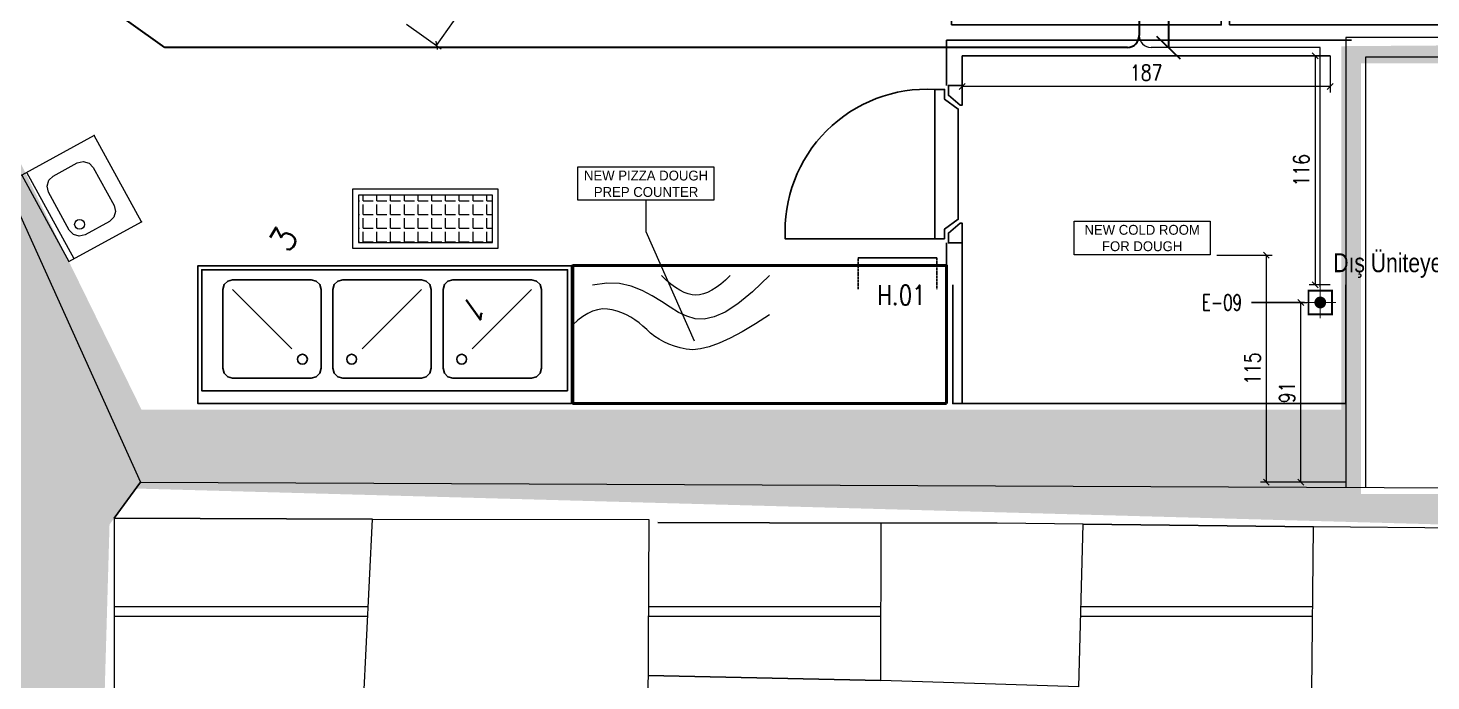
# Model space of a CAD drawing. Header units: millimetres. Extents: x 2562 to 7288, y 778 to 5635.
# Drawn here: x 6084 to 6797, y 2503 to 2834 of the extents above; entities that cross this region are included whole.
import ezdxf
from ezdxf.enums import TextEntityAlignment as Align

# ---------------------------------------------------------------- set-up
doc = ezdxf.new("R2010")
doc.units = ezdxf.units.MM
doc.linetypes.add('CONTINUA', pattern=[0])
doc.linetypes.add('DASHED', pattern=[0.75, 0.5, -0.25])
for name, color, linetype, lineweight in [('-DWG_ANA', 7, 'Continuous', 50), ('-DWG_DETAY1', 7, 'Continuous', 25), ('-DWG_DETAY2', 7, 'Continuous', 15), ('E-HAT', 6, 'Continuous', 20), ('E-HAT ÇOKLU', 1, 'Continuous', 30), ('E-yazı', 7, 'Continuous', 30), ('NO', 7, 'Continuous', 30), ('PLAN', 253, 'Continuous', 15), ('SHG-BAR+KITCHEN EQUIP', 52, 'Continuous', 18), ('SHG-TEXT', 7, 'Continuous', 9), ('TES_ELK', 230, 'Continuous', 25), ('x-ref_base plan 1$0$SHG-DETAIL LINE 0', 7, 'Continuous', 0), ('x-ref_base plan 1$0$SHG-WALL-HATCH', 252, 'Continuous', 5), ('x-ref_base plan 1$0$SHG-WALLS LOW LEVEL', 40, 'Continuous', 25), ('x-ref_base plan 1$0$SHG-WALLS-EXISTING', 214, 'Continuous', 18)]:
    doc.layers.add(name, color=color, linetype=linetype, lineweight=lineweight)
doc.layers.add('0-COTTURA', color=7, linetype='Continuous', lineweight=30, true_color=0xdfb520)
for name, color, linetype in [('204-2D', 7, 'CONTINUA'), ('BL-H', 210, 'Continuous'), ('elux3d-200-2d', 1, 'CONTINUA'), ('elux3d-204-2d', 7, 'CONTINUA'), ('elux3d-attr-2d', 7, 'CONTINUA')]:
    doc.layers.add(name, color=color, linetype=linetype)
doc.layers.add('elux3d-ins-3D', color=3, linetype='CONTINUA', plot=False)
doc.styles.add('KELEBEK', font='arial.ttf', dxfattribs={"height": 15})
doc.styles.add('ROMANS', font='romans.shx', dxfattribs={"width": 0.8})
doc.styles.add('ROMANSTW', font='Romanstw.shx', dxfattribs={"width": 0.8})
doc.styles.add('SHG_Text style', font='GOTHIC.TTF')
doc.styles.add('TESNO', font='romandtw.shx', dxfattribs={"height": 0.8})
doc.dimstyles.new('ÖLÇÜ-8', dxfattribs={"dimtxt": 8, "dimasz": 3, "dimexe": 3, "dimexo": 0, "dimgap": 3, "dimtad": 1, "dimdec": 0, "dimzin": 0, "dimdsep": 46, "dimtxsty": 'ROMANSTW', "dimblk1": 'OBLIQUE', "dimblk2": 'OBLIQUE', "dimsah": 1, "dimcen": 0.09, "dimclrt": 256, "dimadec": 0, "dimazin": 0, "dimtfac": 1, "dimtdec": 0, "dimtix": 1, "dimtmove": 0, "dimatfit": 0, "dimldrblk": 'OBLIQUE', "dimfxl": 1, "dimtolj": 1, "dimtzin": 0, "dimlwd": 9, "dimlwe": 9, "dimarcsym": 0})

# ---------------------------------------------------------------- blocks, each defined once
blk = doc.blocks.new('v-ek')
at = {"layer": 'TES_ELK', "linetype": 'Continuous', "const_width": 0.5}
for points in [[(0, 8), (0, -8)], [(-8, 0), (8, 0)]]:
    blk.add_lwpolyline(points, dxfattribs=at)
at = {"layer": 'TES_ELK', "linetype": 'Continuous', "const_width": 1}
blk.add_lwpolyline([(-6, 6), (6, 6), (6, -6), (-6, -6)], close=True, dxfattribs=at)
at = {"layer": 'TES_ELK', "linetype": 'Continuous', "const_width": 3}
blk.add_lwpolyline([(-1.5, 0, 1), (1.5, 0, 1)], format="xyb", close=True, dxfattribs=at)
blk = doc.blocks.new('T-1BR-PC1NH')
at = {"layer": 'TES_ELK', "linetype": 'Continuous', "lineweight": 15}
blk.add_lwpolyline([(45, -13), (45, -40)], dxfattribs=at)
at = {"layer": 'PLAN', "linetype": 'Continuous'}
blk.add_blockref('v-ek', (45, -5), dxfattribs=at)
at = {"layer": 'TES_ELK', "linetype": 'Continuous', "style": 'TESNO', "width": 0.7}
blk.add_attdef('ENO', text='', height=8, rotation=90, dxfattribs=at).set_placement((45, -55, 1), align=Align.MIDDLE)
blk = doc.blocks.new('_Oblique')
at = {"color": 0, "linetype": 'ByBlock', "lineweight": -2}
blk.add_line((-0.5, -0.5), (0.5, 0.5), dxfattribs=at)
blk = doc.blocks.new('*D131')
at = {"layer": 'PLAN', "color": 0, "linetype": 'Continuous', "lineweight": 9, "transparency": 16777216}
for p, q in [((-40134.93, -14003.41), (-40117.27, -14015.89)), ((-40194.99, -14120.68), (-40119.72, -14014.16)), ((-40210.21, -14109.93), (-40192.54, -14122.41))]:
    blk.add_line(p, q, dxfattribs=at)
at = {"layer": 'PLAN', "color": 0, "linetype": 'Continuous', "lineweight": 9, "transparency": 16777216, "xscale": 3, "yscale": 3, "zscale": 3}
for p, rotation in [((-40119.72, -14014.16), 54.75078728968332), ((-40194.99, -14120.68), 234.7507872896833)]:
    blk.add_blockref('_Oblique', p, dxfattribs=dict(at, rotation=rotation))
at = {"layer": 'PLAN', "linetype": 'Continuous', "transparency": 16777216, "insert": (-40163.07, -14063.38), "char_height": 8, "attachment_point": 5, "rotation": 54.75079, "style": 'ROMANSTW'}
blk.add_mtext('\\A1;130', dxfattribs=at)
blk = doc.blocks.new('*D140')
at = {"layer": 'PLAN', "color": 0, "linetype": 'Continuous', "lineweight": 9, "transparency": 16777216}
for p, q in [((-39780.58, -14251.34), (-39752.44, -14251.34)), ((-39755.44, -14342.68), (-39755.44, -14251.34)), ((-39732.58, -14342.68), (-39758.44, -14342.68))]:
    blk.add_line(p, q, dxfattribs=at)
at = {"layer": 'PLAN', "color": 0, "linetype": 'Continuous', "lineweight": 9, "transparency": 16777216, "xscale": 3, "yscale": 3, "zscale": 3}
for p, rotation in [((-39755.44, -14251.34), 90), ((-39755.44, -14342.68), 270)]:
    blk.add_blockref('_Oblique', p, dxfattribs=dict(at, rotation=rotation))
at = {"layer": 'PLAN', "linetype": 'Continuous', "transparency": 16777216, "insert": (-39762.44, -14297.01), "char_height": 8, "attachment_point": 5, "rotation": 90, "style": 'ROMANSTW'}
blk.add_mtext('\\A1;91', dxfattribs=at)
blk = doc.blocks.new('*D141')
at = {"layer": 'PLAN', "color": 0, "linetype": 'Continuous', "lineweight": 9, "transparency": 16777216}
for p, q in [((-39798.17, -14227.28), (-39769.99, -14227.28)), ((-39772.99, -14342.68), (-39772.99, -14227.28)), ((-39732.58, -14342.68), (-39775.99, -14342.68))]:
    blk.add_line(p, q, dxfattribs=at)
at = {"layer": 'PLAN', "color": 0, "linetype": 'Continuous', "lineweight": 9, "transparency": 16777216, "xscale": 3, "yscale": 3, "zscale": 3}
for p, rotation in [((-39772.99, -14227.28), 90), ((-39772.99, -14342.68), 270)]:
    blk.add_blockref('_Oblique', p, dxfattribs=dict(at, rotation=rotation))
at = {"layer": 'PLAN', "linetype": 'Continuous', "transparency": 16777216, "insert": (-39779.99, -14284.98), "char_height": 8, "attachment_point": 5, "rotation": 90, "style": 'ROMANSTW'}
blk.add_mtext('\\A1;115', dxfattribs=at)
blk = doc.blocks.new('A$C64707B8F')
h = blk.add_hatch()
h.set_pattern_fill('ANGLE', color=256, style=0)
h.set_pattern_definition([(0, (-1785.498, -2869.3036), (0, 6.985), [5.08, -1.905]), (90, (-1785.498, -2869.3036), (-6.985, 4e-16), [5.08, -1.905])])
h.paths.add_polyline_path([(71.1, 3), (71.1, 27), (3, 27), (3, 3)])
for points in [[(0, 0), (74.1, 0), (74.1, 30), (0, 30)], [(3, 3), (71.1, 3), (71.1, 27), (3, 27)]]:
    blk.add_lwpolyline(points, close=True)
blk = doc.blocks.new('YIBER_STD50')
blk.add_line((-50, -3), (0, -3))
for points in [[(0, 0), (-50, 0), (-50, -42), (0, -42)], [(-14, -7.78), (-11, -8.58), (-8.8, -10.78), (-8, -13.78), (-8, -27.78), (-8.8, -30.78), (-11, -32.97), (-14, -33.78), (-36, -33.78), (-39, -32.97), (-41.2, -30.78), (-42, -27.78), (-42, -13.78), (-41.2, -10.78), (-39, -8.58), (-36, -7.78)]]:
    blk.add_lwpolyline(points, close=True)
blk.add_circle((-36, -13.78), 2.5)
for p in [(0, 0), (-50, -42), (0, -42)]:
    blk.add_point(p)
blk = doc.blocks.new('attrib')
at = {"layer": 'elux3d-attr-2d', "style": 'ROMANS', "flags": 1}
for tag, p in [('ZONA', (0, 4.05)), ('CODMOD', (0, -4.05)), ('CODFOR', (0, -8.1)), ('LISTINO', (0.13, -11.7)), ('DWGMACCHINE', (0.13, -15.88)), ('DWGACC', (0, -20.58)), ('MODACC', (0, -24.62)), ('TYPEACC', (0.13, -28.23))]:
    blk.add_attdef(tag, text='', height=2.5, dxfattribs=at).set_placement(p, align=Align.CENTER)
at = {"layer": 'elux3d-attr-2d', "style": 'ROMANS'}
blk.add_attdef('POS', text='', height=2.5, dxfattribs=at).set_placement((0, 0), align=Align.CENTER)
blk = doc.blocks.new('T_MC')
at = {"layer": '-DWG_DETAY2', "color": 0, "linetype": 'Continuous'}
for points in [[(5, 25), (12.23, 29.65), (18.91, 33.59), (25.04, 36.84), (30.62, 39.38), (35.66, 41.21), (40.16, 42.34), (44.1, 42.77), (47.5, 42.5), (50.55, 41.8), (53.44, 40.94), (56.17, 39.92), (58.75, 38.75), (61.17, 37.42), (63.44, 35.94), (65.55, 34.3), (67.5, 32.5), (69.41, 30.7), (71.41, 29.06), (73.48, 27.58), (75.62, 26.25), (77.85, 25.08), (80.16, 24.06), (82.54, 23.2), (85, 22.5), (87.5, 22.07), (90, 22.03), (92.5, 22.38), (95, 23.12), (97.5, 24.26), (100, 25.78), (102.5, 27.7), (105, 30)], [(5, 5), (13.7, 13.24), (21.19, 19.36), (27.65, 23.57), (33.28, 26.09), (38.26, 27.16), (42.79, 26.97), (47.06, 25.76), (51.25, 23.75), (55.54, 21.16), (60.02, 18.26), (64.76, 15.33), (69.84, 12.66), (75.33, 10.51), (81.31, 9.16), (87.84, 8.9), (95, 10)], [(25, 5), (27.46, 7.34), (29.84, 9.38), (32.15, 11.09), (34.38, 12.5), (36.52, 13.59), (38.59, 14.38), (40.59, 14.84), (42.5, 15), (44.41, 14.84), (46.41, 14.38), (48.48, 13.59), (50.62, 12.5), (52.85, 11.09), (55.16, 9.38), (57.54, 7.34), (60, 5)], [(0, 0), (0, 0)]]:
    blk.add_lwpolyline(points, dxfattribs=at)
blk = doc.blocks.new('T_190')
at = {"layer": '-DWG_ANA', "color": 0}
blk.add_lwpolyline([(0, 0), (190, 0), (190, -70), (0, -70)], close=True, dxfattribs=at)
blk = doc.blocks.new('T_C')
at = {"layer": '-DWG_DETAY1', "color": 0, "linetype": 'DASHED'}
for p, q in [((5, -4), (5, 12)), ((45, 12), (45, -4))]:
    blk.add_line(p, q, dxfattribs=at)
at = {"layer": '-DWG_DETAY1', "color": 0, "linetype": 'Continuous'}
blk.add_line((45, -4), (5, -4), dxfattribs=at)
blk = doc.blocks.new('TMB190L')
at = {"layer": 'PLAN', "color": 0, "linetype": 'Continuous'}
for name, p in [('T_190', (0, 0)), ('T_MC', (85, -70)), ('T_C', (0, -70))]:
    blk.add_blockref(name, p, dxfattribs=at)
at = {"layer": 'NO', "linetype": 'Continuous', "style": 'ROMANS', "width": 0.8}
blk.add_attdef('NO', text='', height=10, dxfattribs=at).set_placement((23, -55), align=Align.MIDDLE)
blk = doc.blocks.new('gdsdsd')
at = {"layer": 'elux3d-200-2d'}
blk.add_lwpolyline([(8268.05, 6767.3), (8156.91, 6847.84), (8131.1, 6812.21), (8242.24, 6731.67)], close=True, dxfattribs=at)
at = {"layer": 'elux3d-204-2d'}
for p, q in [((8153.26, 6832.57), (8158.54, 6839.86)), ((8159.34, 6828.17), (8164.62, 6835.46)), ((8145.63, 6822.05), (8150.92, 6829.33)), ((8165.41, 6823.77), (8170.69, 6831.06)), ((8151.71, 6817.65), (8156.99, 6824.93)), ((8157.78, 6813.25), (8163.06, 6820.53)), ((8171.48, 6819.37), (8176.76, 6826.66)), ((8177.56, 6814.97), (8182.84, 6822.26)), ((8138.01, 6811.52), (8143.29, 6818.81)), ((8144.08, 6807.12), (8149.36, 6814.41)), ((8163.85, 6808.84), (8169.14, 6816.13)), ((8183.63, 6810.57), (8188.91, 6817.86)), ((8189.7, 6806.17), (8194.98, 6813.46)), ((8150.15, 6802.72), (8155.43, 6810.01)), ((8156.23, 6798.32), (8161.51, 6805.61)), ((8169.93, 6804.44), (8175.21, 6811.73)), ((8176, 6800.04), (8181.28, 6807.33)), ((8195.78, 6801.77), (8201.06, 6809.06)), ((8162.3, 6793.92), (8167.58, 6801.21)), ((8182.07, 6795.64), (8187.36, 6802.93)), ((8188.15, 6791.24), (8193.43, 6798.53)), ((8201.85, 6797.37), (8207.13, 6804.66)), ((8207.92, 6792.97), (8213.2, 6800.26)), ((8168.37, 6789.52), (8173.65, 6796.8)), ((8174.45, 6785.12), (8179.73, 6792.4)), ((8194.22, 6786.84), (8199.5, 6794.13)), ((8214, 6788.57), (8219.28, 6795.86)), ((8220.07, 6784.17), (8225.35, 6791.45)), ((8180.52, 6780.72), (8185.8, 6788)), ((8200.29, 6782.44), (8205.58, 6789.73)), ((8206.37, 6778.04), (8211.65, 6785.33)), ((8226.14, 6779.77), (8231.42, 6787.05)), ((8186.59, 6776.31), (8191.87, 6783.6)), ((8192.67, 6771.91), (8197.95, 6779.2)), ((8212.44, 6773.64), (8217.72, 6780.93)), ((8232.22, 6775.37), (8237.5, 6782.65)), ((8238.29, 6770.97), (8243.57, 6778.25)), ((8198.74, 6767.51), (8204.02, 6774.8)), ((8204.81, 6763.11), (8210.09, 6770.4)), ((8218.51, 6769.24), (8223.8, 6776.53)), ((8224.59, 6764.84), (8229.87, 6772.13)), ((8244.36, 6766.56), (8249.64, 6773.85)), ((8210.89, 6758.71), (8216.17, 6766)), ((8230.66, 6760.44), (8235.94, 6767.73)), ((8236.73, 6756.04), (8242.01, 6763.33)), ((8250.44, 6762.16), (8255.72, 6769.45)), ((8256.51, 6757.76), (8261.79, 6765.05)), ((8216.96, 6754.31), (8222.24, 6761.6)), ((8223.03, 6749.91), (8228.31, 6757.2)), ((8242.81, 6751.64), (8248.09, 6758.92)), ((8229.11, 6745.51), (8234.39, 6752.8)), ((8235.18, 6741.11), (8240.46, 6748.4)), ((8248.88, 6747.24), (8254.16, 6754.52)), ((8241.25, 6736.71), (8246.53, 6744))]:
    blk.add_line(p, q, dxfattribs=at)
blk = doc.blocks.new('bohhh')
at = {"layer": 'elux3d-200-2d'}
for points in [[(797.2, -495.37), (607.2, -495.37), (607.2, -565.37), (797.2, -565.37)], [(664.89, -502.47), (667.39, -503.14), (669.22, -504.97), (669.89, -507.47), (669.89, -547.47), (669.22, -549.97), (667.39, -551.8), (664.89, -552.47), (624.89, -552.47), (622.39, -551.8), (620.56, -549.97), (619.89, -547.47), (619.89, -507.47), (620.56, -504.97), (622.39, -503.14), (624.89, -502.47)], [(720.89, -502.47), (723.39, -503.14), (725.22, -504.97), (725.89, -507.47), (725.89, -547.47), (725.22, -549.97), (723.39, -551.8), (720.89, -552.47), (680.89, -552.47), (678.39, -551.8), (676.56, -549.97), (675.89, -547.47), (675.89, -507.47), (676.56, -504.97), (678.39, -503.14), (680.89, -502.47)], [(776.89, -502.47), (779.39, -503.14), (781.22, -504.97), (781.89, -507.47), (781.89, -547.47), (781.22, -549.97), (779.39, -551.8), (776.89, -552.47), (736.89, -552.47), (734.39, -551.8), (732.56, -549.97), (731.89, -547.47), (731.89, -507.47), (732.56, -504.97), (734.39, -503.14), (736.89, -502.47)]]:
    blk.add_lwpolyline(points, close=True, dxfattribs=at)
for centre in [(660.39, -542.87), (685.39, -542.87), (741.39, -542.87)]:
    blk.add_circle(centre, 2.5, dxfattribs=at)
at = {"layer": 'elux3d-204-2d'}
for p, q in [((624.89, -507.47), (655.08, -537.57)), ((720.89, -507.47), (690.69, -537.57)), ((776.89, -507.47), (746.69, -537.57))]:
    blk.add_line(p, q, dxfattribs=at)
blk.add_lwpolyline([(795.2, -558.87), (795.2, -497.37), (609.2, -497.37), (609.2, -558.87)], close=True, dxfattribs=at)
at = {"layer": 'elux3d-ins-3D'}
blk.add_point((797.2, -495.37), dxfattribs=at)
at = {"layer": 'SHG-TEXT'}
for p, q in [((835.06, -462.1), (835.06, -477.97)), ((835.06, -477.97), (859.65, -533.54))]:
    blk.add_line(p, q, dxfattribs=at)
blk.add_lwpolyline([(800.48, -445.05), (869.63, -445.05), (869.63, -462.1), (800.48, -462.1)], close=True, dxfattribs=at)
at = {"linetype": 'Continuous', "rotation": 215.9265409348417}
for p in [(3714.9, 9958.21), (3856.4, 9958.21)]:
    blk.add_blockref('gdsdsd', p, dxfattribs=at)
at = {"xscale": 5, "yscale": 5, "zscale": 5, "rotation": 60.14737657916709}
blk.add_blockref('attrib', (656.24, -484.85), dxfattribs=at).add_auto_attribs({'POS': '3'})
ref = blk.add_blockref('attrib', (744, -512.33), dxfattribs=dict(xscale=5, yscale=5, zscale=5, rotation=179.9999999999998))
ref.add_attrib('POS', '1', dxfattribs={"layer": 'elux3d-attr-2d', "height": 12.5, "rotation": 215.92654, "style": 'ROMANS'}).set_placement((744, -512.33), align=Align.CENTER)
at = {"layer": 'BL-H', "linetype": 'Continuous'}
ref = blk.add_blockref('TMB190L', (987.95, -565.3), dxfattribs=dict(at, rotation=180))
ref.add_attrib('NO', 'H.01', dxfattribs={"layer": 'NO', "linetype": 'Continuous', "height": 10, "style": 'ROMANS', "width": 0.8}).set_placement((964.95, -510.3), align=Align.MIDDLE)
at = {"layer": 'SHG-BAR+KITCHEN EQUIP', "rotation": 118.6683060175642}
blk.add_blockref('YIBER_STD50', (517.7, -449.35), dxfattribs=at)
at = {"layer": 'SHG-BAR+KITCHEN EQUIP'}
blk.add_blockref('A$C64707B8F', (685.89, -486.49), dxfattribs=at)
at = {"layer": 'NO', "linetype": 'Continuous', "style": 'ROMANS', "width": 0.8}
for rotation, p in [(324.61929, (512.36, 291.45)), (234.07352, (509.81, 213.68)), (234.07352, (531.31, 195.64))]:
    blk.add_attdef('NO', text='', height=10, rotation=rotation, dxfattribs=at).set_placement(p, align=Align.MIDDLE)
at = {"layer": 'SHG-TEXT', "insert": (835.11, -453.73), "char_height": 5, "width": 357.1476, "attachment_point": 5, "style": 'SHG_Text style'}
blk.add_mtext('NEW PIZZA DOUGH \\PPREP COUNTER', dxfattribs=at)
blk = doc.blocks.new('SOGUKODA-KAPISI')
at = {"layer": '204-2D', "linetype": 'Continuous'}
blk.add_lwpolyline([(-2, 14), (-2, 90, 0.446915), (-78, 14)], format="xyb", dxfattribs=at)
for points in [[(-2, 9), (-2, 14), (-78, 14), (-78, 9), (-73, 9), (-68, 2), (-12, 2), (-7, 9)], [(-80, 0), (-80, 7), (-75, 7), (-70, 1), (-70, 0)], [(0, 0), (0, 7), (-5, 7), (-10, 1), (-10, 0)]]:
    blk.add_lwpolyline(points, close=True, dxfattribs=at)
blk = doc.blocks.new('*D302')
at = {"color": 0, "linetype": 'Continuous', "lineweight": 9, "transparency": 16777216}
for p, q in [((6558.85, 2820.29), (6558.85, 2801.66)), ((6746, 2820.29), (6746, 2801.66)), ((6746, 2804.66), (6558.85, 2804.66))]:
    blk.add_line(p, q, dxfattribs=at)
at = {"color": 0, "linetype": 'Continuous', "lineweight": 9, "transparency": 16777216, "xscale": 3, "yscale": 3, "zscale": 3, "rotation": 180}
blk.add_blockref('_Oblique', (6558.85, 2804.66), dxfattribs=at)
at = {"color": 0, "linetype": 'Continuous', "lineweight": 9, "transparency": 16777216, "xscale": 3, "yscale": 3, "zscale": 3}
blk.add_blockref('_Oblique', (6746, 2804.66), dxfattribs=at)
at = {"linetype": 'Continuous', "transparency": 16777216, "insert": (6652.42, 2811.66), "char_height": 8, "attachment_point": 5, "style": 'ROMANSTW'}
blk.add_mtext('\\A1;187', dxfattribs=at)
blk = doc.blocks.new('*D303')
at = {"color": 0, "linetype": 'Continuous', "lineweight": 9, "transparency": 16777216}
for p, q in [((6746, 2820.29), (6735.31, 2820.29)), ((6738.31, 2820.29), (6738.31, 2703.94)), ((6746, 2703.94), (6735.31, 2703.94))]:
    blk.add_line(p, q, dxfattribs=at)
at = {"color": 0, "linetype": 'Continuous', "lineweight": 9, "transparency": 16777216, "xscale": 3, "yscale": 3, "zscale": 3}
for p, rotation in [((6738.31, 2820.29), 90), ((6738.31, 2703.94), 270)]:
    blk.add_blockref('_Oblique', p, dxfattribs=dict(at, rotation=rotation))
at = {"linetype": 'Continuous', "transparency": 16777216, "insert": (6731.31, 2762.12), "char_height": 8, "attachment_point": 5, "rotation": 90, "style": 'ROMANSTW'}
blk.add_mtext('\\A1;116', dxfattribs=at)
blk = doc.blocks.new('20150127-BOH Mutfak')
at = {"layer": 'E-HAT', "ltscale": 3}
for p, q in [((-39745.58, -14121.74), (-39831.66, -14121.74)), ((-39745.58, -14243.34), (-39745.58, -14121.74))]:
    blk.add_line(p, q, dxfattribs=at)
blk.add_arc((-39831.66, -14115.74), 6, 180, 270, dxfattribs=at)
at = {"layer": 'E-HAT ÇOKLU', "ltscale": 3}
for p, q in [((-39837.66, -13942.16), (-39837.66, -14115.74)), ((-40333.06, -14121.74), (-40435.42, -14048.63)), ((-39843.66, -14121.74), (-40333.06, -14121.74))]:
    blk.add_line(p, q, dxfattribs=at)
blk.add_arc((-39843.66, -14115.74), 6, 270, 0, dxfattribs=at)
at = {"layer": 'E-yazı'}
for p, q in [((-39822.81, -14093.17), (-39822.83, -14121.74)), ((-39828.78, -14115.98), (-39816.89, -14127.5))]:
    blk.add_line(p, q, dxfattribs=at)
at = {"layer": 'PLAN', "linetype": 'Continuous', "rotation": 270}
blk.add_blockref('T-1BR-PC1NH', (-39740.58, -14206.34), dxfattribs=at).add_auto_attribs({'ENO': 'E-09'})
at = {"layer": 'E-yazı', "extrusion": (2.85335e-07, -1.61393e-07, 1), "style": 'KELEBEK', "width": 0.8}
blk.add_text('Dış Üniteye 5 Metre Kablo', height=9.6, rotation=360, dxfattribs=at).set_placement((-39738.96, -14235.94, -0.01))
at = {"layer": 'PLAN', "linetype": 'Continuous'}
dim = blk.add_aligned_dim(p1=(-40210.21, -14109.93), p2=(-40134.93, -14003.41), distance=-18.63, dimstyle='ÖLÇÜ-8', dxfattribs=at)
dim.commit()
dim.dimension.update_dxf_attribs({"geometry": '*D131', "text_midpoint": (-40163.07, -14063.38)})
for base, p2, picture, middle in [((-39772.99, -14227.28), (-39798.17, -14227.28), '*D141', (-39779.99, -14284.98)), ((-39755.44, -14251.34), (-39780.58, -14251.34), '*D140', (-39762.44, -14297.01))]:
    dim = blk.add_linear_dim(base=base, p1=(-39732.58, -14342.68), p2=p2, angle=90, dimstyle='ÖLÇÜ-8', dxfattribs=at)
    dim.commit()
    dim.dimension.update_dxf_attribs({"geometry": picture, "text_midpoint": middle})

msp = doc.modelspace()

# ---------------------------------------------------------------- hatches: boundary and pattern name
at = {"layer": '0-COTTURA', "ltscale": 3}
h = msp.add_hatch(color=253, dxfattribs=at)
h.dxf.hatch_style = 1
edge = h.paths.add_edge_path()
edge.add_line((5560.42, 3205.48), (6027.88, 2872.14))
edge.add_line((6027.88, 2872.14), (6141.55, 2640.39))
edge.add_line((6141.55, 2640.39), (6751.55, 2640.39))
edge.add_line((6751.55, 2640.39), (6751.55, 2825.14))
edge.add_line((6751.55, 2825.14), (6919.55, 2826.39))
edge.add_line((6919.55, 2826.39), (6920.28, 2816.39))
edge.add_line((6920.28, 2816.39), (6761.55, 2816.39))
edge.add_line((6761.55, 2816.39), (6761.55, 2597.59))
edge.add_line((6761.55, 2597.59), (7029.55, 2597.59))
edge.add_line((7029.55, 2597.59), (7029.55, 2676.39))
edge.add_line((7029.55, 2676.39), (7045.83, 2674.83))
edge.add_line((7045.83, 2674.83), (7045.5, 2596.59))
edge.add_line((7045.5, 2596.59), (7061.09, 2596.53))
edge.add_line((7061.09, 2596.53), (7061.22, 2575))
edge.add_line((7061.22, 2575), (6138.64, 2600.37))
edge.add_line((6138.64, 2600.37), (6125.27, 2582.07))
edge.add_line((6125.27, 2582.07), (6122.66, 2491.82))
edge.add_line((6122.66, 2491.82), (6047.85, 2363.2))
edge.add_line((6047.85, 2363.2), (5981.95, 2347.94))
edge.add_line((5981.95, 2347.94), (5711.58, 2235.53))
edge.add_line((5711.58, 2235.53), (5691.05, 2284.91))
edge.add_line((5691.05, 2284.91), (5949.11, 2396.72))
edge.add_arc((5739.25, 2556.36), 263.68, 322.73983, 441.97576)
edge.add_line((5776.06, 2817.46), (5662.28, 2768.54))
edge.add_line((5662.28, 2768.54), (5631.86, 2837.5))
edge.add_line((5631.86, 2837.5), (5668.01, 2852))
edge.add_line((5668.01, 2852), (5714.47, 2917.06))
edge.add_line((5714.47, 2917.06), (5558.91, 3041.83))
edge.add_line((5558.91, 3041.83), (5541.54, 3017.47))
edge.add_line((5541.54, 3017.47), (5477.68, 3069.22))
edge.add_line((5477.68, 3069.22), (5499.98, 3099.81))
edge.add_line((5499.98, 3099.81), (5490.02, 3106.92))
edge.add_line((5490.02, 3106.92), (5560.42, 3205.48))

# ---------------------------------------------------------------- linework, layer by layer
for p, q in [((6756.85, 2828.29), (6550.85, 2828.29)), ((6550.85, 2828.29), (6550.85, 2805.18)), ((6746, 2820.29), (6558.85, 2820.29)), ((6558.85, 2820.29), (6558.85, 2805.18)), ((6550.85, 2725.18), (6550.85, 2643.54)), ((6558.85, 2725.18), (6558.85, 2643.54))]:
    msp.add_line(p, q)
msp.add_lwpolyline([(6554, 2703.94), (6554, 2643.54), (6754, 2643.54), (6754, 2703.94)])
at = {"layer": 'SHG-TEXT'}
msp.add_lwpolyline([(6615.77, 2736.19), (6684.91, 2736.19), (6684.91, 2719.08), (6615.77, 2719.08)], close=True, dxfattribs=at)
at = {"layer": 'x-ref_base plan 1$0$SHG-DETAIL LINE 0'}
for p, q in [((6127.64, 2540.45), (6256.56, 2540.45)), ((6399.26, 2540.45), (6517.54, 2540.45)), ((6619.26, 2540.45), (6737.03, 2540.45)), ((6127.64, 2535.45), (6256.56, 2535.45)), ((6399.23, 2535.45), (6517.53, 2535.45)), ((6619.14, 2535.45), (6736.97, 2535.45))]:
    msp.add_line(p, q, dxfattribs=at)
at = {"layer": 'x-ref_base plan 1$0$SHG-WALL-HATCH'}
msp.add_line((6141.01, 2603.57), (6127.64, 2585.27), dxfattribs=at)
at = {"layer": 'x-ref_base plan 1$0$SHG-WALLS LOW LEVEL'}
for p, q in [((6404.02, 2583.07), (6517.63, 2582.84)), ((6620.32, 2582.25), (6737.46, 2580.99)), ((6517.51, 2502.88), (6399.18, 2505.3))]:
    msp.add_line(p, q, dxfattribs=at)
msp.add_lwpolyline([(6127.64, 2585.27), (6127.64, 2585.27), (6258.93, 2584.73)], dxfattribs=at)
at = {"layer": 'x-ref_base plan 1$0$SHG-WALLS-EXISTING'}
for p, q in [((6753.92, 2829.59), (6753.92, 2600.84)), ((6922.03, 2829.59), (6753.92, 2829.59)), ((6042.55, 2821.44), (6141.01, 2603.57)), ((6763.92, 2819.59), (6763.92, 2600.8)), ((6922.03, 2819.59), (6763.92, 2819.59)), ((6127.64, 2585.27), (6141.01, 2603.57)), ((6141.01, 2603.57), (7063.47, 2599.73)), ((6127.64, 2585.27), (6127.64, 2494.94)), ((6254.43, 2491.28), (6258.93, 2584.73)), ((6258.93, 2584.73), (6399.49, 2584.72)), ((6399.49, 2584.72), (6397.82, 2260.51)), ((6517.47, 2502.88), (6517.63, 2582.84)), ((6576.7, 2582.72), (6517.63, 2582.84)), ((6620.32, 2582.25), (6576.7, 2582.72)), ((6618.23, 2499.61), (6620.32, 2582.25)), ((6736.56, 2497.19), (6737.46, 2580.99)), ((6840.34, 2579.88), (6737.46, 2580.99)), ((6618.23, 2499.61), (6517.47, 2502.88))]:
    msp.add_line(p, q, dxfattribs=at)

# ---------------------------------------------------------------- block references
at = {"linetype": 'Continuous'}
msp.add_blockref('bohhh', (5562.97, 3208.94), dxfattribs=at)
at = {"xscale": -1, "rotation": 89.99999999945284}
msp.add_blockref('SOGUKODA-KAPISI', (6558.85, 2725.18), dxfattribs=at)
at = {"layer": 'E-HAT'}
msp.add_blockref('20150127-BOH Mutfak', (46486.51, 16946.25), dxfattribs=at)

# ---------------------------------------------------------------- texts
at = {"layer": 'SHG-TEXT', "insert": (6650.34, 2727.63), "char_height": 5, "width": 357.1476, "attachment_point": 5, "style": 'SHG_Text style'}
msp.add_mtext('NEW COLD ROOM \\PFOR DOUGH', dxfattribs=at)

# ---------------------------------------------------------------- dimensions: what is measured, and where the dimension line sits
at = {"linetype": 'Continuous'}
dim = msp.add_linear_dim(base=(6558.85, 2804.66), p1=(6746, 2820.29), p2=(6558.85, 2820.29), dimstyle='ÖLÇÜ-8', dxfattribs=at)
dim.commit()
dim.dimension.update_dxf_attribs({"geometry": '*D302', "text_midpoint": (6652.42, 2811.66)})
dim = msp.add_linear_dim(base=(6738.31, 2703.94), p1=(6746, 2820.29), p2=(6746, 2703.94), angle=90, dimstyle='ÖLÇÜ-8', dxfattribs=at)
dim.commit()
dim.dimension.update_dxf_attribs({"geometry": '*D303', "text_midpoint": (6731.31, 2762.12)})

doc.saveas('drawing.dxf')
